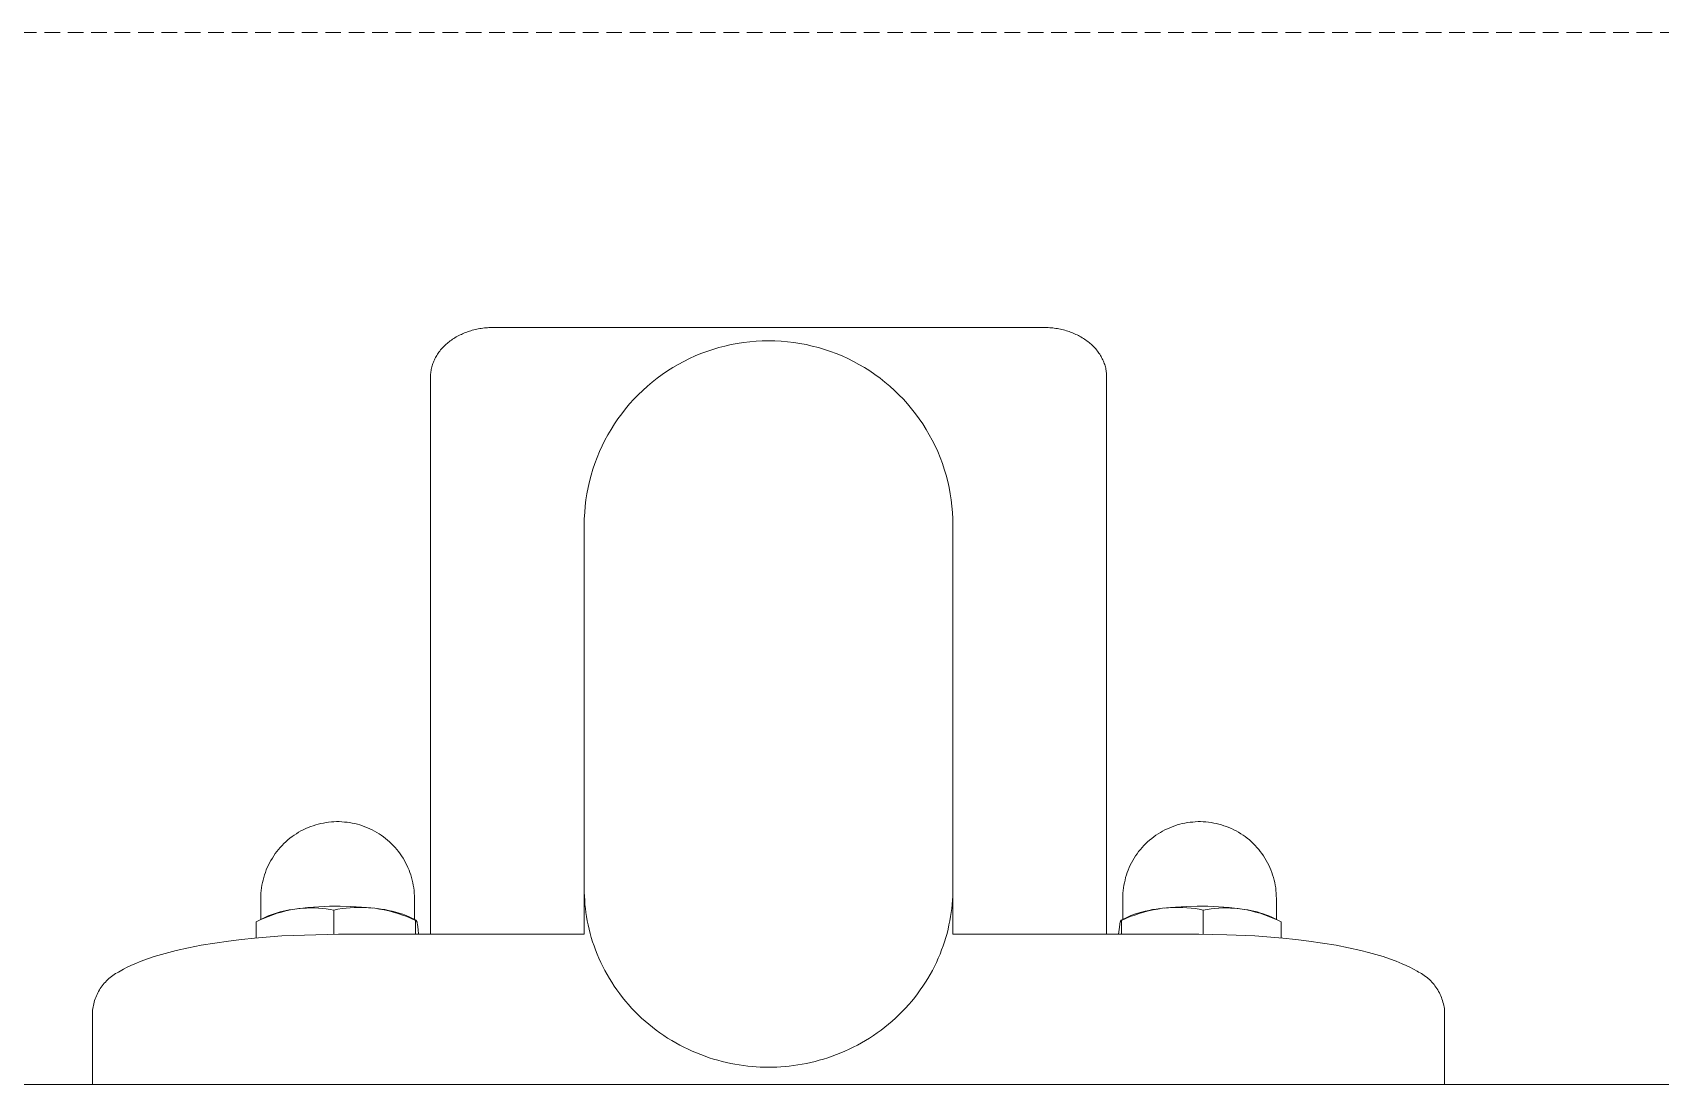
# Model space of a CAD drawing. Header units: millimetres. Extents: x -253 to 4295, y -442 to 2895.
# Drawn here: x 1480 to 1612.4, y 1338 to 1423.6 of the extents above; entities that cross this region are included whole.
import ezdxf

# ---------------------------------------------------------------- set-up
doc = ezdxf.new("R2010")
doc.units = ezdxf.units.MM
doc.linetypes.add('HIDDEN', pattern=[1.905, 1.27, -0.635])
doc.layers.add('ZANO_R', color=7, linetype='Continuous', lineweight=0)
doc.layers.add('ZANO_R_przerywana', color=7, linetype='HIDDEN', lineweight=0)

msp = doc.modelspace()

# ---------------------------------------------------------------- linework, layer by layer
at = {"layer": 'ZANO_R'}
for p, q in [((1513.93, 1398.55), (1514.03, 1398.62)), ((1514.03, 1398.62), (1514.12, 1398.68)), ((1514.12, 1398.68), (1514.22, 1398.75)), ((1514.22, 1398.75), (1514.32, 1398.81)), ((1514.32, 1398.81), (1514.42, 1398.87)), ((1514.42, 1398.87), (1514.52, 1398.92)), ((1514.52, 1398.92), (1514.63, 1398.98)), ((1514.63, 1398.98), (1514.73, 1399.03)), ((1514.73, 1399.03), (1514.84, 1399.08)), ((1514.84, 1399.08), (1514.94, 1399.13)), ((1514.94, 1399.13), (1515.05, 1399.17)), ((1515.05, 1399.17), (1515.16, 1399.22)), ((1515.16, 1399.22), (1515.27, 1399.26)), ((1515.27, 1399.26), (1515.38, 1399.3)), ((1515.38, 1399.3), (1515.49, 1399.34)), ((1515.49, 1399.34), (1515.61, 1399.37)), ((1515.61, 1399.37), (1515.73, 1399.41)), ((1515.73, 1399.41), (1515.85, 1399.44)), ((1515.85, 1399.44), (1515.97, 1399.47)), ((1515.97, 1399.47), (1516.09, 1399.5)), ((1516.09, 1399.5), (1516.21, 1399.52)), ((1516.21, 1399.52), (1516.34, 1399.55)), ((1516.34, 1399.55), (1516.46, 1399.57)), ((1516.46, 1399.57), (1516.58, 1399.59)), ((1516.58, 1399.59), (1516.71, 1399.6)), ((1516.71, 1399.6), (1516.83, 1399.61)), ((1516.83, 1399.61), (1516.96, 1399.62)), ((1516.96, 1399.62), (1517.08, 1399.63)), ((1517.08, 1399.63), (1517.21, 1399.64)), ((1517.21, 1399.64), (1517.33, 1399.64)), ((1517.33, 1399.64), (1517.46, 1399.64)), ((1517.46, 1399.64), (1522.77, 1399.64)), ((1522.77, 1399.64), (1523.74, 1399.64)), ((1523.74, 1399.64), (1555.93, 1399.64)), ((1555.93, 1399.64), (1556.9, 1399.64)), ((1556.9, 1399.64), (1562.21, 1399.64)), ((1562.21, 1399.64), (1562.33, 1399.64)), ((1562.33, 1399.64), (1562.46, 1399.64)), ((1562.46, 1399.64), (1562.58, 1399.63)), ((1562.58, 1399.63), (1562.71, 1399.62)), ((1562.71, 1399.62), (1562.83, 1399.61)), ((1562.83, 1399.61), (1562.96, 1399.6)), ((1562.96, 1399.6), (1563.08, 1399.59)), ((1563.08, 1399.59), (1563.21, 1399.57)), ((1563.21, 1399.57), (1563.33, 1399.55)), ((1563.33, 1399.55), (1563.45, 1399.52)), ((1563.45, 1399.52), (1563.58, 1399.5)), ((1563.58, 1399.5), (1563.7, 1399.47)), ((1563.7, 1399.47), (1563.82, 1399.44)), ((1563.82, 1399.44), (1563.94, 1399.41)), ((1563.94, 1399.41), (1564.06, 1399.37)), ((1564.06, 1399.37), (1564.18, 1399.34)), ((1564.18, 1399.34), (1564.29, 1399.3)), ((1564.29, 1399.3), (1564.4, 1399.26)), ((1564.4, 1399.26), (1564.51, 1399.22)), ((1564.51, 1399.22), (1564.62, 1399.17)), ((1564.62, 1399.17), (1564.72, 1399.13)), ((1564.72, 1399.13), (1564.83, 1399.08)), ((1564.83, 1399.08), (1564.94, 1399.03)), ((1564.94, 1399.03), (1565.04, 1398.98)), ((1565.04, 1398.98), (1565.14, 1398.92)), ((1565.14, 1398.92), (1565.24, 1398.87)), ((1565.24, 1398.87), (1565.34, 1398.81)), ((1565.34, 1398.81), (1565.44, 1398.75)), ((1565.44, 1398.75), (1565.54, 1398.68)), ((1565.54, 1398.68), (1565.64, 1398.62)), ((1565.64, 1398.62), (1565.73, 1398.55)), ((1512.73, 1397.19), (1512.78, 1397.28)), ((1512.78, 1397.28), (1512.84, 1397.37)), ((1512.84, 1397.37), (1512.89, 1397.46)), ((1512.89, 1397.46), (1512.95, 1397.55)), ((1512.95, 1397.55), (1513.01, 1397.64)), ((1513.01, 1397.64), (1513.08, 1397.72)), ((1513.08, 1397.72), (1513.15, 1397.81)), ((1513.15, 1397.81), (1513.21, 1397.89)), ((1513.21, 1397.89), (1513.29, 1397.97)), ((1513.29, 1397.97), (1513.36, 1398.05)), ((1513.36, 1398.05), (1513.43, 1398.12)), ((1513.43, 1398.12), (1513.51, 1398.2)), ((1513.51, 1398.2), (1513.59, 1398.27)), ((1513.59, 1398.27), (1513.67, 1398.34)), ((1513.67, 1398.34), (1513.76, 1398.41)), ((1513.76, 1398.41), (1513.84, 1398.48)), ((1513.84, 1398.48), (1513.93, 1398.55)), ((1533.39, 1397.11), (1533.86, 1397.32)), ((1533.86, 1397.32), (1534.33, 1397.52)), ((1534.33, 1397.52), (1534.81, 1397.69)), ((1534.81, 1397.69), (1535.3, 1397.86)), ((1535.3, 1397.86), (1535.79, 1398)), ((1535.79, 1398), (1536.28, 1398.13)), ((1536.28, 1398.13), (1536.78, 1398.25)), ((1536.78, 1398.25), (1537.28, 1398.34)), ((1537.28, 1398.34), (1537.79, 1398.42)), ((1537.79, 1398.42), (1538.3, 1398.48)), ((1538.3, 1398.48), (1538.81, 1398.53)), ((1538.81, 1398.53), (1539.32, 1398.55)), ((1539.32, 1398.55), (1539.83, 1398.56)), ((1539.83, 1398.56), (1540.34, 1398.55)), ((1540.34, 1398.55), (1540.86, 1398.53)), ((1540.86, 1398.53), (1541.37, 1398.48)), ((1541.37, 1398.48), (1541.88, 1398.42)), ((1541.88, 1398.42), (1542.38, 1398.34)), ((1542.38, 1398.34), (1542.88, 1398.25)), ((1542.88, 1398.25), (1543.38, 1398.13)), ((1543.38, 1398.13), (1543.88, 1398)), ((1543.88, 1398), (1544.37, 1397.86)), ((1544.37, 1397.86), (1544.86, 1397.69)), ((1544.86, 1397.69), (1545.34, 1397.52)), ((1545.34, 1397.52), (1545.81, 1397.32)), ((1545.81, 1397.32), (1546.28, 1397.11)), ((1565.73, 1398.55), (1565.83, 1398.48)), ((1565.83, 1398.48), (1565.91, 1398.41)), ((1565.91, 1398.41), (1565.99, 1398.34)), ((1565.99, 1398.34), (1566.07, 1398.27)), ((1566.07, 1398.27), (1566.15, 1398.2)), ((1566.15, 1398.2), (1566.23, 1398.12)), ((1566.23, 1398.12), (1566.31, 1398.05)), ((1566.31, 1398.05), (1566.38, 1397.97)), ((1566.38, 1397.97), (1566.45, 1397.89)), ((1566.45, 1397.89), (1566.52, 1397.81)), ((1566.52, 1397.81), (1566.59, 1397.72)), ((1566.59, 1397.72), (1566.65, 1397.64)), ((1566.65, 1397.64), (1566.71, 1397.55)), ((1566.71, 1397.55), (1566.77, 1397.46)), ((1566.77, 1397.46), (1566.83, 1397.37)), ((1566.83, 1397.37), (1566.88, 1397.28)), ((1566.88, 1397.28), (1566.93, 1397.19)), ((1512.34, 1395.84), (1512.35, 1395.94)), ((1512.35, 1395.94), (1512.36, 1396.04)), ((1512.36, 1396.04), (1512.37, 1396.14)), ((1512.37, 1396.14), (1512.39, 1396.23)), ((1512.39, 1396.23), (1512.41, 1396.33)), ((1512.41, 1396.33), (1512.43, 1396.43)), ((1512.43, 1396.43), (1512.46, 1396.53)), ((1512.46, 1396.53), (1512.49, 1396.62)), ((1512.49, 1396.62), (1512.52, 1396.72)), ((1512.52, 1396.72), (1512.56, 1396.82)), ((1512.56, 1396.82), (1512.6, 1396.91)), ((1512.6, 1396.91), (1512.64, 1397.01)), ((1512.64, 1397.01), (1512.68, 1397.1)), ((1512.68, 1397.1), (1512.73, 1397.19)), ((1531.18, 1395.82), (1531.61, 1396.1)), ((1531.61, 1396.1), (1532.04, 1396.38)), ((1532.04, 1396.38), (1532.48, 1396.64)), ((1532.48, 1396.64), (1532.93, 1396.88)), ((1532.93, 1396.88), (1533.39, 1397.11)), ((1546.28, 1397.11), (1546.73, 1396.88)), ((1546.73, 1396.88), (1547.18, 1396.64)), ((1547.18, 1396.64), (1547.63, 1396.38)), ((1547.63, 1396.38), (1548.06, 1396.1)), ((1548.06, 1396.1), (1548.48, 1395.82)), ((1566.93, 1397.19), (1566.98, 1397.1)), ((1566.98, 1397.1), (1567.03, 1397.01)), ((1567.03, 1397.01), (1567.07, 1396.91)), ((1567.07, 1396.91), (1567.11, 1396.82)), ((1567.11, 1396.82), (1567.14, 1396.72)), ((1567.14, 1396.72), (1567.18, 1396.62)), ((1567.18, 1396.62), (1567.21, 1396.53)), ((1567.21, 1396.53), (1567.23, 1396.43)), ((1567.23, 1396.43), (1567.26, 1396.33)), ((1567.26, 1396.33), (1567.28, 1396.23)), ((1567.28, 1396.23), (1567.29, 1396.14)), ((1567.29, 1396.14), (1567.31, 1396.04)), ((1567.31, 1396.04), (1567.32, 1395.94)), ((1567.32, 1395.94), (1567.33, 1395.84)), ((1512.33, 1395.74), (1512.34, 1395.84)), ((1512.33, 1395.64), (1512.33, 1395.74)), ((1512.33, 1364.64), (1512.33, 1395.64)), ((1529.59, 1394.52), (1529.97, 1394.87)), ((1529.97, 1394.87), (1530.37, 1395.2)), ((1530.37, 1395.2), (1530.77, 1395.51)), ((1530.77, 1395.51), (1531.18, 1395.82)), ((1548.48, 1395.82), (1548.9, 1395.51)), ((1548.9, 1395.51), (1549.3, 1395.2)), ((1549.3, 1395.2), (1549.69, 1394.87)), ((1549.69, 1394.87), (1550.07, 1394.52)), ((1567.33, 1395.84), (1567.33, 1395.74)), ((1567.33, 1395.74), (1567.33, 1395.64)), ((1567.33, 1364.64), (1567.33, 1395.64)), ((1528.2, 1393.03), (1528.53, 1393.42)), ((1528.53, 1393.42), (1528.87, 1393.8)), ((1528.87, 1393.8), (1529.23, 1394.17)), ((1529.23, 1394.17), (1529.59, 1394.52)), ((1550.07, 1394.52), (1550.44, 1394.17)), ((1550.44, 1394.17), (1550.8, 1393.8)), ((1550.8, 1393.8), (1551.14, 1393.42)), ((1551.14, 1393.42), (1551.47, 1393.03)), ((1527.29, 1391.79), (1527.58, 1392.21)), ((1527.58, 1392.21), (1527.88, 1392.62)), ((1527.88, 1392.62), (1528.2, 1393.03)), ((1551.47, 1393.03), (1551.78, 1392.62)), ((1551.78, 1392.62), (1552.09, 1392.21)), ((1552.09, 1392.21), (1552.38, 1391.79)), ((1526.51, 1390.46), (1526.76, 1390.91)), ((1526.76, 1390.91), (1527.02, 1391.35)), ((1527.02, 1391.35), (1527.29, 1391.79)), ((1552.38, 1391.79), (1552.65, 1391.35)), ((1552.65, 1391.35), (1552.91, 1390.91)), ((1552.91, 1390.91), (1553.15, 1390.46)), ((1525.88, 1389.06), (1526.07, 1389.54)), ((1526.07, 1389.54), (1526.29, 1390)), ((1526.29, 1390), (1526.51, 1390.46)), ((1553.15, 1390.46), (1553.38, 1390)), ((1553.38, 1390), (1553.59, 1389.54)), ((1553.59, 1389.54), (1553.79, 1389.06)), ((1525.39, 1387.61), (1525.54, 1388.1)), ((1525.54, 1388.1), (1525.7, 1388.58)), ((1525.7, 1388.58), (1525.88, 1389.06)), ((1553.79, 1389.06), (1553.97, 1388.58)), ((1553.97, 1388.58), (1554.13, 1388.1)), ((1554.13, 1388.1), (1554.28, 1387.61)), ((1525.15, 1386.61), (1525.26, 1387.11)), ((1525.26, 1387.11), (1525.39, 1387.61)), ((1554.28, 1387.61), (1554.41, 1387.11)), ((1554.41, 1387.11), (1554.52, 1386.61)), ((1524.91, 1385.09), (1524.97, 1385.6)), ((1524.97, 1385.6), (1525.05, 1386.11)), ((1525.05, 1386.11), (1525.15, 1386.61)), ((1554.52, 1386.61), (1554.61, 1386.11)), ((1554.61, 1386.11), (1554.69, 1385.6)), ((1554.69, 1385.6), (1554.75, 1385.09)), ((1524.83, 1383.56), (1524.84, 1384.07)), ((1524.84, 1384.07), (1524.87, 1384.58)), ((1524.87, 1384.58), (1524.91, 1385.09)), ((1554.75, 1385.09), (1554.8, 1384.58)), ((1554.8, 1384.58), (1554.82, 1384.07)), ((1554.82, 1384.07), (1554.83, 1383.56)), ((1524.83, 1383.56), (1524.83, 1383.53)), ((1524.83, 1383.56), (1524.83, 1383.56)), ((1524.83, 1383.53), (1524.83, 1383.52)), ((1524.83, 1383.52), (1524.83, 1383.51)), ((1524.83, 1383.51), (1524.83, 1383.48)), ((1524.83, 1383.51), (1524.83, 1383.51)), ((1524.83, 1383.48), (1524.83, 1383.43)), ((1524.83, 1383.43), (1524.83, 1354)), ((1554.83, 1383.56), (1554.83, 1383.53)), ((1554.83, 1383.56), (1554.83, 1383.56)), ((1554.83, 1383.53), (1554.83, 1383.52)), ((1554.83, 1383.52), (1554.83, 1383.51)), ((1554.83, 1383.51), (1554.83, 1383.48)), ((1554.83, 1383.51), (1554.83, 1383.51)), ((1554.83, 1383.48), (1554.83, 1383.43)), ((1554.83, 1383.43), (1554.83, 1354)), ((1512.33, 1350.26), (1512.33, 1364.64)), ((1567.33, 1350.26), (1567.33, 1364.64)), ((1501.98, 1358.76), (1502.18, 1358.86)), ((1502.18, 1358.86), (1502.38, 1358.94)), ((1502.38, 1358.94), (1502.58, 1359.02)), ((1502.58, 1359.02), (1502.78, 1359.09)), ((1502.78, 1359.09), (1502.99, 1359.16)), ((1502.99, 1359.16), (1503.2, 1359.22)), ((1503.2, 1359.22), (1503.41, 1359.27)), ((1503.41, 1359.27), (1503.62, 1359.31)), ((1503.62, 1359.31), (1503.83, 1359.35)), ((1503.83, 1359.35), (1504.04, 1359.38)), ((1504.04, 1359.38), (1504.26, 1359.4)), ((1504.26, 1359.4), (1504.47, 1359.41)), ((1504.47, 1359.41), (1504.68, 1359.42)), ((1504.68, 1359.42), (1504.9, 1359.42)), ((1504.9, 1359.42), (1505.11, 1359.41)), ((1505.11, 1359.41), (1505.33, 1359.39)), ((1505.33, 1359.39), (1505.54, 1359.37)), ((1505.54, 1359.37), (1505.75, 1359.34)), ((1505.75, 1359.34), (1505.96, 1359.3)), ((1505.96, 1359.3), (1506.17, 1359.26)), ((1506.17, 1359.26), (1506.38, 1359.21)), ((1506.38, 1359.21), (1506.59, 1359.15)), ((1506.59, 1359.15), (1506.79, 1359.08)), ((1506.79, 1359.08), (1506.99, 1359.01)), ((1506.99, 1359.01), (1507.19, 1358.93)), ((1507.19, 1358.93), (1507.39, 1358.84)), ((1507.39, 1358.84), (1507.58, 1358.75)), ((1572.08, 1358.75), (1572.28, 1358.84)), ((1572.28, 1358.84), (1572.47, 1358.93)), ((1572.47, 1358.93), (1572.67, 1359.01)), ((1572.67, 1359.01), (1572.88, 1359.08)), ((1572.88, 1359.08), (1573.08, 1359.15)), ((1573.08, 1359.15), (1573.29, 1359.21)), ((1573.29, 1359.21), (1573.49, 1359.26)), ((1573.49, 1359.26), (1573.7, 1359.3)), ((1573.7, 1359.3), (1573.91, 1359.34)), ((1573.91, 1359.34), (1574.13, 1359.37)), ((1574.13, 1359.37), (1574.34, 1359.39)), ((1574.34, 1359.39), (1574.55, 1359.41)), ((1574.55, 1359.41), (1574.77, 1359.42)), ((1574.77, 1359.42), (1574.98, 1359.42)), ((1574.98, 1359.42), (1575.19, 1359.41)), ((1575.19, 1359.41), (1575.41, 1359.4)), ((1575.41, 1359.4), (1575.62, 1359.38)), ((1575.62, 1359.38), (1575.83, 1359.35)), ((1575.83, 1359.35), (1576.05, 1359.31)), ((1576.05, 1359.31), (1576.26, 1359.27)), ((1576.26, 1359.27), (1576.47, 1359.22)), ((1576.47, 1359.22), (1576.68, 1359.16)), ((1576.68, 1359.16), (1576.88, 1359.09)), ((1576.88, 1359.09), (1577.09, 1359.02)), ((1577.09, 1359.02), (1577.29, 1358.94)), ((1577.29, 1358.94), (1577.49, 1358.86)), ((1577.49, 1358.86), (1577.68, 1358.76)), ((1500.25, 1357.48), (1500.4, 1357.64)), ((1500.4, 1357.64), (1500.56, 1357.79)), ((1500.56, 1357.79), (1500.72, 1357.93)), ((1500.72, 1357.93), (1500.89, 1358.07)), ((1500.89, 1358.07), (1501.06, 1358.2)), ((1501.06, 1358.2), (1501.24, 1358.32)), ((1501.24, 1358.32), (1501.42, 1358.44)), ((1501.42, 1358.44), (1501.6, 1358.56)), ((1501.6, 1358.56), (1501.79, 1358.66)), ((1501.79, 1358.66), (1501.98, 1358.76)), ((1507.58, 1358.75), (1507.77, 1358.65)), ((1507.77, 1358.65), (1507.96, 1358.54)), ((1507.96, 1358.54), (1508.14, 1358.43)), ((1508.14, 1358.43), (1508.32, 1358.31)), ((1508.32, 1358.31), (1508.5, 1358.18)), ((1508.5, 1358.18), (1508.67, 1358.05)), ((1508.67, 1358.05), (1508.84, 1357.92)), ((1508.84, 1357.92), (1509, 1357.77)), ((1509, 1357.77), (1509.15, 1357.62)), ((1509.15, 1357.62), (1509.3, 1357.47)), ((1570.36, 1357.47), (1570.51, 1357.62)), ((1570.51, 1357.62), (1570.67, 1357.77)), ((1570.67, 1357.77), (1570.83, 1357.92)), ((1570.83, 1357.92), (1571, 1358.05)), ((1571, 1358.05), (1571.17, 1358.18)), ((1571.17, 1358.18), (1571.34, 1358.31)), ((1571.34, 1358.31), (1571.52, 1358.43)), ((1571.52, 1358.43), (1571.71, 1358.54)), ((1571.71, 1358.54), (1571.89, 1358.65)), ((1571.89, 1358.65), (1572.08, 1358.75)), ((1577.68, 1358.76), (1577.88, 1358.66)), ((1577.88, 1358.66), (1578.06, 1358.56)), ((1578.06, 1358.56), (1578.25, 1358.44)), ((1578.25, 1358.44), (1578.43, 1358.32)), ((1578.43, 1358.32), (1578.61, 1358.2)), ((1578.61, 1358.2), (1578.78, 1358.07)), ((1578.78, 1358.07), (1578.95, 1357.93)), ((1578.95, 1357.93), (1579.11, 1357.79)), ((1579.11, 1357.79), (1579.27, 1357.64)), ((1579.27, 1357.64), (1579.42, 1357.48)), ((1499.24, 1356.08), (1499.34, 1356.27)), ((1499.34, 1356.27), (1499.46, 1356.46)), ((1499.46, 1356.46), (1499.57, 1356.64)), ((1499.57, 1356.64), (1499.7, 1356.82)), ((1499.7, 1356.82), (1499.83, 1356.99)), ((1499.83, 1356.99), (1499.96, 1357.16)), ((1499.96, 1357.16), (1500.1, 1357.32)), ((1500.1, 1357.32), (1500.25, 1357.48)), ((1509.3, 1357.47), (1509.45, 1357.31)), ((1509.45, 1357.31), (1509.59, 1357.15)), ((1509.59, 1357.15), (1509.72, 1356.98)), ((1509.72, 1356.98), (1509.85, 1356.81)), ((1509.85, 1356.81), (1509.98, 1356.63)), ((1509.98, 1356.63), (1510.09, 1356.45)), ((1510.09, 1356.45), (1510.2, 1356.26)), ((1510.2, 1356.26), (1510.3, 1356.07)), ((1569.36, 1356.07), (1569.46, 1356.26)), ((1569.46, 1356.26), (1569.57, 1356.45)), ((1569.57, 1356.45), (1569.69, 1356.63)), ((1569.69, 1356.63), (1569.81, 1356.81)), ((1569.81, 1356.81), (1569.94, 1356.98)), ((1569.94, 1356.98), (1570.08, 1357.15)), ((1570.08, 1357.15), (1570.22, 1357.31)), ((1570.22, 1357.31), (1570.36, 1357.47)), ((1579.42, 1357.48), (1579.56, 1357.32)), ((1579.56, 1357.32), (1579.71, 1357.16)), ((1579.71, 1357.16), (1579.84, 1356.99)), ((1579.84, 1356.99), (1579.97, 1356.82)), ((1579.97, 1356.82), (1580.09, 1356.64)), ((1580.09, 1356.64), (1580.21, 1356.46)), ((1580.21, 1356.46), (1580.32, 1356.27)), ((1580.32, 1356.27), (1580.43, 1356.08)), ((1498.7, 1354.67), (1498.76, 1354.88)), ((1498.76, 1354.88), (1498.82, 1355.09)), ((1498.82, 1355.09), (1498.89, 1355.29)), ((1498.89, 1355.29), (1498.97, 1355.49)), ((1498.97, 1355.49), (1499.05, 1355.69)), ((1499.05, 1355.69), (1499.14, 1355.89)), ((1499.14, 1355.89), (1499.24, 1356.08)), ((1510.3, 1356.07), (1510.4, 1355.88)), ((1510.4, 1355.88), (1510.49, 1355.68)), ((1510.49, 1355.68), (1510.58, 1355.48)), ((1510.58, 1355.48), (1510.65, 1355.28)), ((1510.65, 1355.28), (1510.72, 1355.08)), ((1510.72, 1355.08), (1510.78, 1354.87)), ((1510.78, 1354.87), (1510.84, 1354.66)), ((1568.83, 1354.66), (1568.88, 1354.87)), ((1568.88, 1354.87), (1568.94, 1355.08)), ((1568.94, 1355.08), (1569.01, 1355.28)), ((1569.01, 1355.28), (1569.09, 1355.48)), ((1569.09, 1355.48), (1569.17, 1355.68)), ((1569.17, 1355.68), (1569.26, 1355.88)), ((1569.26, 1355.88), (1569.36, 1356.07)), ((1580.43, 1356.08), (1580.52, 1355.89)), ((1580.52, 1355.89), (1580.61, 1355.69)), ((1580.61, 1355.69), (1580.7, 1355.49)), ((1580.7, 1355.49), (1580.77, 1355.29)), ((1580.77, 1355.29), (1580.84, 1355.09)), ((1580.84, 1355.09), (1580.91, 1354.88)), ((1580.91, 1354.88), (1580.96, 1354.67)), ((1498.52, 1353.39), (1498.53, 1353.6)), ((1498.53, 1353.6), (1498.55, 1353.82)), ((1498.55, 1353.82), (1498.58, 1354.03)), ((1498.58, 1354.03), (1498.61, 1354.25)), ((1498.61, 1354.25), (1498.65, 1354.46)), ((1498.65, 1354.46), (1498.7, 1354.67)), ((1510.84, 1354.66), (1510.89, 1354.45)), ((1510.89, 1354.45), (1510.93, 1354.24)), ((1510.93, 1354.24), (1510.96, 1354.03)), ((1510.96, 1354.03), (1510.99, 1353.81)), ((1510.99, 1353.81), (1511, 1353.6)), ((1511, 1353.6), (1511.02, 1353.38)), ((1524.84, 1353.68), (1524.83, 1354)), ((1524.83, 1350.26), (1524.83, 1353.73)), ((1524.85, 1353.35), (1524.84, 1353.68)), ((1554.83, 1353.68), (1554.82, 1353.35)), ((1554.83, 1354), (1554.83, 1353.68)), ((1554.83, 1350.26), (1554.83, 1353.73)), ((1568.65, 1353.38), (1568.66, 1353.6)), ((1568.66, 1353.6), (1568.68, 1353.81)), ((1568.68, 1353.81), (1568.71, 1354.03)), ((1568.71, 1354.03), (1568.74, 1354.24)), ((1568.74, 1354.24), (1568.78, 1354.45)), ((1568.78, 1354.45), (1568.83, 1354.66)), ((1580.96, 1354.67), (1581.01, 1354.46)), ((1581.01, 1354.46), (1581.05, 1354.25)), ((1581.05, 1354.25), (1581.09, 1354.03)), ((1581.09, 1354.03), (1581.11, 1353.82)), ((1581.11, 1353.82), (1581.13, 1353.6)), ((1581.13, 1353.6), (1581.14, 1353.39)), ((1498.52, 1353.17), (1498.52, 1353.39)), ((1498.52, 1351.46), (1498.52, 1353.17)), ((1500.93, 1352.24), (1500.57, 1352.16)), ((1500.59, 1352.19), (1500.84, 1352.24)), ((1500.84, 1352.24), (1501.1, 1352.27)), ((1501.3, 1352.31), (1500.93, 1352.24)), ((1501.61, 1352.34), (1501.3, 1352.31)), ((1501.5, 1352.33), (1502.36, 1352.43)), ((1501.93, 1352.37), (1501.61, 1352.34)), ((1502.25, 1352.39), (1501.93, 1352.37)), ((1502.57, 1352.4), (1502.25, 1352.39)), ((1502.36, 1352.43), (1503.23, 1352.5)), ((1502.89, 1352.4), (1502.57, 1352.4)), ((1503.21, 1352.38), (1502.89, 1352.4)), ((1503.52, 1352.36), (1503.21, 1352.38)), ((1503.23, 1352.5), (1504.1, 1352.54)), ((1503.84, 1352.32), (1503.52, 1352.36)), ((1504.16, 1352.28), (1503.84, 1352.32)), ((1504.1, 1352.54), (1504.97, 1352.55)), ((1504.47, 1352.22), (1504.16, 1352.28)), ((1504.8, 1352.29), (1504.47, 1352.22)), ((1504.47, 1352.22), (1504.47, 1350.26)), ((1505.13, 1352.34), (1504.8, 1352.29)), ((1504.97, 1352.55), (1505.84, 1352.52)), ((1505.46, 1352.38), (1505.13, 1352.34)), ((1505.79, 1352.41), (1505.46, 1352.38)), ((1506.13, 1352.43), (1505.79, 1352.41)), ((1505.84, 1352.52), (1506.71, 1352.47)), ((1506.46, 1352.44), (1506.13, 1352.43)), ((1506.79, 1352.44), (1506.46, 1352.44)), ((1506.71, 1352.47), (1507.58, 1352.39)), ((1507.13, 1352.42), (1506.79, 1352.44)), ((1507.46, 1352.4), (1507.13, 1352.42)), ((1507.79, 1352.37), (1507.46, 1352.4)), ((1508.17, 1352.31), (1507.79, 1352.37)), ((1508, 1352.34), (1508.31, 1352.3)), ((1508.55, 1352.23), (1508.17, 1352.31)), ((1508.31, 1352.3), (1508.61, 1352.26)), ((1508.93, 1352.15), (1508.55, 1352.23)), ((1508.61, 1352.26), (1508.91, 1352.2)), ((1511.02, 1353.38), (1511.02, 1353.17)), ((1511.02, 1353.17), (1511.02, 1351.46)), ((1524.87, 1353.02), (1524.85, 1353.35)), ((1524.89, 1352.69), (1524.87, 1353.02)), ((1524.93, 1352.36), (1524.89, 1352.69)), ((1524.97, 1352.02), (1524.93, 1352.36)), ((1554.74, 1352.36), (1554.69, 1352.02)), ((1554.77, 1352.69), (1554.74, 1352.36)), ((1554.8, 1353.02), (1554.77, 1352.69)), ((1554.82, 1353.35), (1554.8, 1353.02)), ((1568.65, 1353.17), (1568.65, 1353.38)), ((1568.65, 1351.46), (1568.65, 1353.17)), ((1570.74, 1352.15), (1571.11, 1352.23)), ((1571.06, 1352.26), (1570.76, 1352.2)), ((1571.36, 1352.3), (1571.06, 1352.26)), ((1571.11, 1352.23), (1571.49, 1352.31)), ((1571.66, 1352.34), (1571.36, 1352.3)), ((1571.49, 1352.31), (1571.87, 1352.37)), ((1571.87, 1352.37), (1572.21, 1352.4)), ((1572.95, 1352.47), (1572.08, 1352.39)), ((1572.21, 1352.4), (1572.54, 1352.42)), ((1572.54, 1352.42), (1572.87, 1352.44)), ((1572.87, 1352.44), (1573.21, 1352.44)), ((1573.82, 1352.52), (1572.95, 1352.47)), ((1573.21, 1352.44), (1573.54, 1352.43)), ((1573.54, 1352.43), (1573.87, 1352.41)), ((1574.69, 1352.55), (1573.82, 1352.52)), ((1573.87, 1352.41), (1574.21, 1352.38)), ((1574.21, 1352.38), (1574.54, 1352.34)), ((1574.54, 1352.34), (1574.87, 1352.29)), ((1575.56, 1352.54), (1574.69, 1352.55)), ((1574.87, 1352.29), (1575.2, 1352.22)), ((1575.2, 1352.22), (1575.51, 1352.28)), ((1575.2, 1352.22), (1575.2, 1350.26)), ((1575.51, 1352.28), (1575.83, 1352.32)), ((1576.43, 1352.5), (1575.56, 1352.54)), ((1575.83, 1352.32), (1576.14, 1352.36)), ((1576.14, 1352.36), (1576.46, 1352.38)), ((1577.3, 1352.43), (1576.43, 1352.5)), ((1576.46, 1352.38), (1576.78, 1352.4)), ((1576.78, 1352.4), (1577.1, 1352.4)), ((1577.1, 1352.4), (1577.42, 1352.39)), ((1578.17, 1352.33), (1577.3, 1352.43)), ((1577.42, 1352.39), (1577.73, 1352.37)), ((1577.73, 1352.37), (1578.05, 1352.34)), ((1578.05, 1352.34), (1578.37, 1352.31)), ((1578.37, 1352.31), (1578.73, 1352.24)), ((1578.82, 1352.24), (1578.57, 1352.27)), ((1578.73, 1352.24), (1579.1, 1352.16)), ((1579.07, 1352.19), (1578.82, 1352.24)), ((1581.14, 1353.39), (1581.15, 1353.17)), ((1581.15, 1353.17), (1581.15, 1351.46)), ((1498.46, 1351.42), (1498.13, 1351.26)), ((1498.13, 1351.26), (1498.14, 1351.27)), ((1498.13, 1349.95), (1498.13, 1351.26)), ((1498.14, 1351.27), (1498.9, 1351.65)), ((1498.14, 1351.27), (1498.15, 1351.27)), ((1498.8, 1351.57), (1498.46, 1351.42)), ((1499.15, 1351.71), (1498.8, 1351.57)), ((1498.9, 1351.65), (1499.13, 1351.75)), ((1499.13, 1351.75), (1499.37, 1351.85)), ((1499.5, 1351.84), (1499.15, 1351.71)), ((1499.37, 1351.85), (1499.61, 1351.93)), ((1499.85, 1351.96), (1499.5, 1351.84)), ((1499.61, 1351.93), (1499.85, 1352.01)), ((1499.85, 1352.01), (1500.1, 1352.08)), ((1500.21, 1352.06), (1499.85, 1351.96)), ((1500.1, 1352.08), (1500.34, 1352.14)), ((1500.57, 1352.16), (1500.21, 1352.06)), ((1500.34, 1352.14), (1500.59, 1352.19)), ((1508.91, 1352.2), (1509.2, 1352.13)), ((1509.3, 1352.05), (1508.93, 1352.15)), ((1509.2, 1352.13), (1509.5, 1352.06)), ((1509.67, 1351.94), (1509.3, 1352.05)), ((1509.5, 1352.06), (1509.79, 1351.97)), ((1510.04, 1351.82), (1509.67, 1351.94)), ((1509.79, 1351.97), (1510.08, 1351.88)), ((1510.4, 1351.69), (1510.04, 1351.82)), ((1510.08, 1351.88), (1510.36, 1351.77)), ((1510.36, 1351.77), (1510.64, 1351.65)), ((1510.76, 1351.54), (1510.4, 1351.69)), ((1510.64, 1351.65), (1511.15, 1351.4)), ((1511.11, 1351.38), (1510.76, 1351.54)), ((1511.12, 1351.39), (1511.11, 1351.38)), ((1511.11, 1350.26), (1511.11, 1351.38)), ((1511.13, 1351.39), (1511.12, 1351.39)), ((1511.12, 1351.39), (1511.12, 1351.39)), ((1511.12, 1351.39), (1511.12, 1351.39)), ((1511.12, 1351.39), (1511.12, 1351.39)), ((1511.12, 1351.39), (1511.12, 1351.39)), ((1511.12, 1351.39), (1511.12, 1351.39)), ((1511.12, 1351.39), (1511.12, 1351.39)), ((1511.12, 1351.39), (1511.12, 1351.39)), ((1511.14, 1351.4), (1511.13, 1351.4)), ((1511.13, 1351.4), (1511.13, 1351.4)), ((1511.13, 1351.4), (1511.13, 1351.4)), ((1511.13, 1351.4), (1511.13, 1351.4)), ((1511.13, 1351.4), (1511.13, 1351.4)), ((1511.13, 1351.4), (1511.13, 1351.4)), ((1511.13, 1351.4), (1511.13, 1351.4)), ((1511.13, 1351.4), (1511.13, 1351.4)), ((1511.13, 1351.4), (1511.13, 1351.4)), ((1511.13, 1351.4), (1511.13, 1351.4)), ((1511.13, 1351.4), (1511.13, 1351.4)), ((1511.13, 1351.4), (1511.13, 1351.4)), ((1511.13, 1351.4), (1511.13, 1351.39)), ((1511.13, 1351.39), (1511.13, 1351.39)), ((1511.13, 1351.39), (1511.13, 1351.39)), ((1511.15, 1351.4), (1511.14, 1351.4)), ((1511.14, 1351.4), (1511.14, 1351.4)), ((1511.14, 1351.4), (1511.14, 1351.4)), ((1511.14, 1351.4), (1511.14, 1351.4)), ((1511.14, 1351.4), (1511.14, 1351.4)), ((1511.14, 1351.4), (1511.14, 1351.4)), ((1511.14, 1351.4), (1511.14, 1351.4)), ((1511.14, 1351.4), (1511.14, 1351.4)), ((1511.14, 1351.4), (1511.14, 1351.4)), ((1511.14, 1351.4), (1511.14, 1351.4)), ((1511.14, 1351.4), (1511.14, 1351.4)), ((1511.14, 1351.4), (1511.14, 1351.4)), ((1511.14, 1351.4), (1511.14, 1351.4)), ((1511.14, 1351.4), (1511.14, 1351.4)), ((1511.14, 1351.4), (1511.14, 1351.4)), ((1511.14, 1351.4), (1511.14, 1351.4)), ((1511.14, 1351.4), (1511.14, 1351.4)), ((1511.16, 1351.39), (1511.15, 1351.4)), ((1511.15, 1351.4), (1511.15, 1351.4)), ((1511.15, 1351.4), (1511.15, 1351.4)), ((1511.15, 1351.4), (1511.15, 1351.4)), ((1511.15, 1351.4), (1511.15, 1351.4)), ((1511.15, 1351.4), (1511.15, 1351.4)), ((1511.15, 1351.4), (1511.15, 1351.4)), ((1511.15, 1351.4), (1511.15, 1351.4)), ((1511.15, 1351.4), (1511.15, 1351.4)), ((1511.15, 1351.4), (1511.15, 1351.4)), ((1511.15, 1351.4), (1511.15, 1351.4)), ((1511.15, 1351.4), (1511.15, 1351.4)), ((1511.15, 1351.4), (1511.15, 1351.4)), ((1511.15, 1351.4), (1511.15, 1351.4)), ((1511.15, 1351.4), (1511.15, 1351.4)), ((1511.15, 1351.4), (1511.15, 1351.4)), ((1511.15, 1351.4), (1511.15, 1351.4)), ((1511.17, 1351.39), (1511.16, 1351.39)), ((1511.16, 1351.39), (1511.16, 1351.39)), ((1511.16, 1351.39), (1511.16, 1351.39)), ((1511.16, 1351.39), (1511.16, 1351.39)), ((1511.16, 1351.39), (1511.16, 1351.39)), ((1511.16, 1351.39), (1511.16, 1351.39)), ((1511.16, 1351.39), (1511.16, 1351.39)), ((1511.16, 1351.39), (1511.16, 1351.39)), ((1511.16, 1351.39), (1511.16, 1351.39)), ((1511.16, 1351.39), (1511.16, 1351.39)), ((1511.16, 1351.39), (1511.16, 1351.39)), ((1511.17, 1351.38), (1511.17, 1351.39)), ((1511.17, 1351.39), (1511.17, 1351.39)), ((1511.18, 1351.37), (1511.17, 1351.38)), ((1511.17, 1351.38), (1511.17, 1351.38)), ((1511.17, 1351.38), (1511.17, 1351.38)), ((1511.17, 1351.38), (1511.17, 1351.38)), ((1511.17, 1351.38), (1511.17, 1351.38)), ((1511.17, 1351.38), (1511.17, 1351.38)), ((1511.17, 1351.38), (1511.17, 1351.38)), ((1511.18, 1351.36), (1511.18, 1351.37)), ((1511.18, 1351.37), (1511.18, 1351.37)), ((1511.19, 1351.36), (1511.18, 1351.36)), ((1511.18, 1351.36), (1511.18, 1351.36)), ((1511.19, 1351.35), (1511.19, 1351.36)), ((1511.19, 1351.34), (1511.19, 1351.35)), ((1511.19, 1351.35), (1511.19, 1351.35)), ((1511.2, 1351.33), (1511.19, 1351.34)), ((1511.2, 1351.32), (1511.2, 1351.33)), ((1511.21, 1351.3), (1511.2, 1351.32)), ((1511.21, 1351.29), (1511.21, 1351.3)), ((1511.22, 1351.27), (1511.21, 1351.29)), ((1511.23, 1351.24), (1511.22, 1351.27)), ((1511.24, 1351.2), (1511.23, 1351.24)), ((1511.25, 1351.15), (1511.24, 1351.2)), ((1511.26, 1351.05), (1511.25, 1351.15)), ((1511.32, 1350.65), (1511.26, 1351.05)), ((1525.02, 1351.69), (1524.97, 1352.02)), ((1525.08, 1351.35), (1525.02, 1351.69)), ((1525.15, 1351.01), (1525.08, 1351.35)), ((1525.23, 1350.67), (1525.15, 1351.01)), ((1554.51, 1351.01), (1554.44, 1350.67)), ((1554.58, 1351.35), (1554.51, 1351.01)), ((1554.64, 1351.69), (1554.58, 1351.35)), ((1554.69, 1352.02), (1554.64, 1351.69)), ((1568.35, 1350.65), (1568.4, 1351.05)), ((1568.4, 1351.05), (1568.42, 1351.15)), ((1568.42, 1351.15), (1568.43, 1351.2)), ((1568.43, 1351.2), (1568.44, 1351.24)), ((1568.44, 1351.24), (1568.45, 1351.27)), ((1568.45, 1351.29), (1568.46, 1351.3)), ((1568.45, 1351.27), (1568.45, 1351.29)), ((1568.46, 1351.32), (1568.47, 1351.33)), ((1568.46, 1351.3), (1568.46, 1351.32)), ((1568.47, 1351.34), (1568.47, 1351.35)), ((1568.47, 1351.35), (1568.48, 1351.35)), ((1568.47, 1351.33), (1568.47, 1351.34)), ((1568.48, 1351.36), (1568.49, 1351.37)), ((1568.48, 1351.35), (1568.48, 1351.36)), ((1568.48, 1351.36), (1568.48, 1351.36)), ((1568.48, 1351.36), (1568.48, 1351.36)), ((1568.49, 1351.37), (1568.49, 1351.38)), ((1568.49, 1351.38), (1568.49, 1351.38)), ((1568.49, 1351.38), (1568.49, 1351.38)), ((1568.49, 1351.38), (1568.49, 1351.38)), ((1568.49, 1351.38), (1568.5, 1351.38)), ((1568.49, 1351.37), (1568.49, 1351.37)), ((1568.5, 1351.38), (1568.5, 1351.39)), ((1568.5, 1351.39), (1568.5, 1351.39)), ((1568.5, 1351.39), (1568.5, 1351.39)), ((1568.5, 1351.39), (1568.5, 1351.39)), ((1568.5, 1351.39), (1568.5, 1351.39)), ((1568.5, 1351.39), (1568.5, 1351.39)), ((1568.5, 1351.39), (1568.51, 1351.39)), ((1568.5, 1351.38), (1568.5, 1351.38)), ((1568.5, 1351.38), (1568.5, 1351.38)), ((1568.51, 1351.4), (1569.02, 1351.65)), ((1568.51, 1351.39), (1568.51, 1351.4)), ((1568.51, 1351.4), (1568.51, 1351.4)), ((1568.51, 1351.4), (1568.51, 1351.4)), ((1568.51, 1351.4), (1568.51, 1351.4)), ((1568.51, 1351.4), (1568.51, 1351.4)), ((1568.51, 1351.4), (1568.51, 1351.4)), ((1568.51, 1351.4), (1568.51, 1351.4)), ((1568.51, 1351.4), (1568.52, 1351.4)), ((1568.51, 1351.39), (1568.51, 1351.39)), ((1568.51, 1351.39), (1568.51, 1351.39)), ((1568.51, 1351.39), (1568.51, 1351.39)), ((1568.51, 1351.39), (1568.51, 1351.39)), ((1568.51, 1351.39), (1568.51, 1351.39)), ((1568.51, 1351.39), (1568.51, 1351.39)), ((1568.52, 1351.4), (1568.52, 1351.4)), ((1568.52, 1351.4), (1568.52, 1351.4)), ((1568.52, 1351.4), (1568.52, 1351.4)), ((1568.52, 1351.4), (1568.52, 1351.4)), ((1568.52, 1351.4), (1568.52, 1351.4)), ((1568.52, 1351.4), (1568.52, 1351.4)), ((1568.52, 1351.4), (1568.52, 1351.4)), ((1568.52, 1351.4), (1568.52, 1351.4)), ((1568.52, 1351.4), (1568.52, 1351.4)), ((1568.52, 1351.4), (1568.52, 1351.4)), ((1568.52, 1351.4), (1568.52, 1351.4)), ((1568.52, 1351.4), (1568.52, 1351.4)), ((1568.52, 1351.4), (1568.52, 1351.4)), ((1568.52, 1351.4), (1568.52, 1351.4)), ((1568.52, 1351.4), (1568.52, 1351.4)), ((1568.52, 1351.4), (1568.52, 1351.4)), ((1568.52, 1351.4), (1568.53, 1351.4)), ((1568.53, 1351.4), (1568.53, 1351.4)), ((1568.53, 1351.4), (1568.53, 1351.4)), ((1568.53, 1351.4), (1568.53, 1351.4)), ((1568.53, 1351.4), (1568.53, 1351.4)), ((1568.53, 1351.4), (1568.53, 1351.4)), ((1568.53, 1351.4), (1568.53, 1351.4)), ((1568.53, 1351.4), (1568.53, 1351.4)), ((1568.53, 1351.4), (1568.53, 1351.4)), ((1568.53, 1351.4), (1568.53, 1351.4)), ((1568.53, 1351.4), (1568.53, 1351.4)), ((1568.53, 1351.4), (1568.53, 1351.4)), ((1568.53, 1351.4), (1568.53, 1351.4)), ((1568.53, 1351.4), (1568.53, 1351.4)), ((1568.53, 1351.4), (1568.53, 1351.4)), ((1568.53, 1351.4), (1568.53, 1351.4)), ((1568.53, 1351.4), (1568.53, 1351.4)), ((1568.53, 1351.4), (1568.53, 1351.4)), ((1568.53, 1351.4), (1568.54, 1351.4)), ((1568.54, 1351.4), (1568.54, 1351.4)), ((1568.54, 1351.4), (1568.54, 1351.4)), ((1568.54, 1351.4), (1568.54, 1351.4)), ((1568.54, 1351.4), (1568.54, 1351.39)), ((1568.54, 1351.39), (1568.54, 1351.39)), ((1568.54, 1351.39), (1568.54, 1351.39)), ((1568.54, 1351.39), (1568.54, 1351.39)), ((1568.54, 1351.39), (1568.54, 1351.39)), ((1568.54, 1351.39), (1568.54, 1351.39)), ((1568.54, 1351.39), (1568.55, 1351.39)), ((1568.55, 1351.38), (1568.9, 1351.54)), ((1568.55, 1351.39), (1568.55, 1351.39)), ((1568.55, 1351.39), (1568.55, 1351.39)), ((1568.55, 1351.39), (1568.55, 1351.39)), ((1568.55, 1351.39), (1568.55, 1351.39)), ((1568.55, 1351.39), (1568.55, 1351.38)), ((1568.55, 1350.26), (1568.55, 1351.38)), ((1568.9, 1351.54), (1569.26, 1351.69)), ((1569.3, 1351.77), (1569.02, 1351.65)), ((1569.26, 1351.69), (1569.62, 1351.82)), ((1569.59, 1351.88), (1569.3, 1351.77)), ((1569.88, 1351.97), (1569.59, 1351.88)), ((1569.62, 1351.82), (1569.99, 1351.94)), ((1570.17, 1352.06), (1569.88, 1351.97)), ((1569.99, 1351.94), (1570.36, 1352.05)), ((1570.46, 1352.13), (1570.17, 1352.06)), ((1570.36, 1352.05), (1570.74, 1352.15)), ((1570.76, 1352.2), (1570.46, 1352.13)), ((1579.32, 1352.14), (1579.07, 1352.19)), ((1579.1, 1352.16), (1579.46, 1352.06)), ((1579.57, 1352.08), (1579.32, 1352.14)), ((1579.46, 1352.06), (1579.82, 1351.96)), ((1579.81, 1352.01), (1579.57, 1352.08)), ((1580.06, 1351.93), (1579.81, 1352.01)), ((1579.82, 1351.96), (1580.17, 1351.84)), ((1580.3, 1351.85), (1580.06, 1351.93)), ((1580.17, 1351.84), (1580.52, 1351.71)), ((1580.53, 1351.75), (1580.3, 1351.85)), ((1580.52, 1351.71), (1580.87, 1351.57)), ((1580.77, 1351.65), (1580.53, 1351.75)), ((1580.77, 1351.65), (1581.53, 1351.27)), ((1580.87, 1351.57), (1581.21, 1351.42)), ((1581.21, 1351.42), (1581.54, 1351.26)), ((1581.52, 1351.27), (1581.51, 1351.27)), ((1581.54, 1351.26), (1581.53, 1351.27)), ((1581.54, 1349.95), (1581.54, 1351.26)), ((1494.77, 1349.54), (1495.88, 1349.7)), ((1495.88, 1349.7), (1496.94, 1349.83)), ((1496.94, 1349.83), (1498, 1349.94)), ((1498, 1349.94), (1500.23, 1350.12)), ((1500.23, 1350.12), (1504.83, 1350.26)), ((1504.83, 1350.26), (1524.83, 1350.26)), ((1511.36, 1350.26), (1511.32, 1350.65)), ((1525.32, 1350.33), (1525.23, 1350.67)), ((1525.41, 1349.99), (1525.32, 1350.33)), ((1525.52, 1349.65), (1525.41, 1349.99)), ((1525.63, 1349.32), (1525.52, 1349.65)), ((1554.15, 1349.65), (1554.04, 1349.32)), ((1554.25, 1349.99), (1554.15, 1349.65)), ((1554.35, 1350.33), (1554.25, 1349.99)), ((1554.44, 1350.67), (1554.35, 1350.33)), ((1554.83, 1350.26), (1574.83, 1350.26)), ((1568.31, 1350.26), (1568.35, 1350.65)), ((1574.83, 1350.26), (1577.11, 1350.22)), ((1577.11, 1350.22), (1579.39, 1350.12)), ((1579.39, 1350.12), (1581.66, 1349.94)), ((1581.66, 1349.94), (1582.73, 1349.83)), ((1582.73, 1349.83), (1583.79, 1349.7)), ((1583.79, 1349.7), (1584.9, 1349.54)), ((1488.79, 1348.07), (1489.31, 1348.26)), ((1489.31, 1348.26), (1489.84, 1348.44)), ((1489.84, 1348.44), (1490.43, 1348.62)), ((1490.43, 1348.62), (1491.03, 1348.78)), ((1491.03, 1348.78), (1491.64, 1348.93)), ((1491.64, 1348.93), (1492.65, 1349.16)), ((1492.65, 1349.16), (1493.66, 1349.36)), ((1493.66, 1349.36), (1494.77, 1349.54)), ((1525.75, 1348.98), (1525.63, 1349.32)), ((1525.89, 1348.64), (1525.75, 1348.98)), ((1526.03, 1348.3), (1525.89, 1348.64)), ((1526.18, 1347.97), (1526.03, 1348.3)), ((1553.64, 1348.3), (1553.49, 1347.97)), ((1553.78, 1348.64), (1553.64, 1348.3)), ((1553.91, 1348.98), (1553.78, 1348.64)), ((1554.04, 1349.32), (1553.91, 1348.98)), ((1584.9, 1349.54), (1586.01, 1349.36)), ((1586.01, 1349.36), (1587.02, 1349.16)), ((1587.02, 1349.16), (1588.03, 1348.93)), ((1588.03, 1348.93), (1588.63, 1348.78)), ((1588.63, 1348.78), (1589.23, 1348.62)), ((1589.23, 1348.62), (1589.83, 1348.44)), ((1589.83, 1348.44), (1590.36, 1348.26)), ((1590.36, 1348.26), (1590.88, 1348.07)), ((1486.48, 1346.9), (1486.6, 1346.97)), ((1486.6, 1346.97), (1486.71, 1347.05)), ((1486.71, 1347.05), (1486.83, 1347.11)), ((1486.83, 1347.11), (1486.95, 1347.18)), ((1486.95, 1347.18), (1487.07, 1347.24)), ((1487.07, 1347.24), (1487.36, 1347.41)), ((1487.36, 1347.41), (1487.66, 1347.57)), ((1487.66, 1347.57), (1487.96, 1347.72)), ((1487.96, 1347.72), (1488.27, 1347.85)), ((1488.27, 1347.85), (1488.79, 1348.07)), ((1526.34, 1347.64), (1526.18, 1347.97)), ((1526.51, 1347.31), (1526.34, 1347.64)), ((1526.69, 1346.99), (1526.51, 1347.31)), ((1526.88, 1346.66), (1526.69, 1346.99)), ((1552.98, 1346.99), (1552.79, 1346.66)), ((1553.16, 1347.31), (1552.98, 1346.99)), ((1553.33, 1347.64), (1553.16, 1347.31)), ((1553.49, 1347.97), (1553.33, 1347.64)), ((1590.88, 1348.07), (1591.39, 1347.85)), ((1591.39, 1347.85), (1591.7, 1347.72)), ((1591.7, 1347.72), (1592.01, 1347.57)), ((1592.01, 1347.57), (1592.3, 1347.41)), ((1592.3, 1347.41), (1592.6, 1347.24)), ((1592.6, 1347.24), (1592.72, 1347.18)), ((1592.72, 1347.18), (1592.84, 1347.11)), ((1592.84, 1347.11), (1592.96, 1347.05)), ((1592.96, 1347.05), (1593.07, 1346.97)), ((1593.07, 1346.97), (1593.18, 1346.9)), ((1485.26, 1345.49), (1485.32, 1345.6)), ((1485.32, 1345.6), (1485.39, 1345.72)), ((1485.39, 1345.72), (1485.46, 1345.84)), ((1485.46, 1345.84), (1485.54, 1345.95)), ((1485.54, 1345.95), (1485.62, 1346.06)), ((1485.62, 1346.06), (1485.7, 1346.16)), ((1485.7, 1346.16), (1485.79, 1346.27)), ((1485.79, 1346.27), (1485.88, 1346.37)), ((1485.88, 1346.37), (1485.97, 1346.46)), ((1485.97, 1346.46), (1486.07, 1346.56)), ((1486.07, 1346.56), (1486.17, 1346.65)), ((1486.17, 1346.65), (1486.27, 1346.74)), ((1486.27, 1346.74), (1486.38, 1346.82)), ((1486.38, 1346.82), (1486.48, 1346.9)), ((1527.07, 1346.35), (1526.88, 1346.66)), ((1527.28, 1346.03), (1527.07, 1346.35)), ((1527.49, 1345.72), (1527.28, 1346.03)), ((1527.72, 1345.42), (1527.49, 1345.72)), ((1552.17, 1345.72), (1551.95, 1345.42)), ((1552.39, 1346.03), (1552.17, 1345.72)), ((1552.59, 1346.35), (1552.39, 1346.03)), ((1552.79, 1346.66), (1552.59, 1346.35)), ((1593.18, 1346.9), (1593.29, 1346.82)), ((1593.29, 1346.82), (1593.4, 1346.74)), ((1593.4, 1346.74), (1593.5, 1346.65)), ((1593.5, 1346.65), (1593.6, 1346.56)), ((1593.6, 1346.56), (1593.7, 1346.46)), ((1593.7, 1346.46), (1593.79, 1346.37)), ((1593.79, 1346.37), (1593.88, 1346.27)), ((1593.88, 1346.27), (1593.97, 1346.16)), ((1593.97, 1346.16), (1594.05, 1346.06)), ((1594.05, 1346.06), (1594.13, 1345.95)), ((1594.13, 1345.95), (1594.2, 1345.84)), ((1594.2, 1345.84), (1594.28, 1345.72)), ((1594.28, 1345.72), (1594.34, 1345.6)), ((1594.34, 1345.6), (1594.41, 1345.49)), ((1484.86, 1344.2), (1484.88, 1344.34)), ((1484.88, 1344.34), (1484.9, 1344.47)), ((1484.9, 1344.47), (1484.93, 1344.6)), ((1484.93, 1344.6), (1484.96, 1344.73)), ((1484.96, 1344.73), (1485, 1344.86)), ((1485, 1344.86), (1485.05, 1344.99)), ((1485.05, 1344.99), (1485.09, 1345.12)), ((1485.09, 1345.12), (1485.14, 1345.24)), ((1485.14, 1345.24), (1485.2, 1345.36)), ((1485.2, 1345.36), (1485.26, 1345.49)), ((1527.95, 1345.12), (1527.72, 1345.42)), ((1528.19, 1344.82), (1527.95, 1345.12)), ((1528.44, 1344.53), (1528.19, 1344.82)), ((1528.69, 1344.25), (1528.44, 1344.53)), ((1551.23, 1344.53), (1550.97, 1344.25)), ((1551.48, 1344.82), (1551.23, 1344.53)), ((1551.72, 1345.12), (1551.48, 1344.82)), ((1551.95, 1345.42), (1551.72, 1345.12)), ((1594.41, 1345.49), (1594.47, 1345.36)), ((1594.47, 1345.36), (1594.52, 1345.24)), ((1594.52, 1345.24), (1594.57, 1345.12)), ((1594.57, 1345.12), (1594.62, 1344.99)), ((1594.62, 1344.99), (1594.66, 1344.86)), ((1594.66, 1344.86), (1594.7, 1344.73)), ((1594.7, 1344.73), (1594.73, 1344.6)), ((1594.73, 1344.6), (1594.76, 1344.47)), ((1594.76, 1344.47), (1594.79, 1344.34)), ((1594.79, 1344.34), (1594.81, 1344.2)), ((1484.83, 1343.93), (1484.84, 1344.07)), ((1484.83, 1343.93), (1484.83, 1338.03)), ((1484.84, 1344.07), (1484.86, 1344.2)), ((1528.96, 1343.97), (1528.69, 1344.25)), ((1529.23, 1343.7), (1528.96, 1343.97)), ((1529.5, 1343.44), (1529.23, 1343.7)), ((1529.79, 1343.18), (1529.5, 1343.44)), ((1530.08, 1342.94), (1529.79, 1343.18)), ((1549.88, 1343.18), (1549.58, 1342.94)), ((1550.16, 1343.44), (1549.88, 1343.18)), ((1550.44, 1343.7), (1550.16, 1343.44)), ((1550.71, 1343.97), (1550.44, 1343.7)), ((1550.97, 1344.25), (1550.71, 1343.97)), ((1594.81, 1344.2), (1594.82, 1344.07)), ((1594.82, 1344.07), (1594.83, 1343.93)), ((1594.83, 1343.93), (1594.83, 1338.03)), ((1530.38, 1342.7), (1530.08, 1342.94)), ((1530.68, 1342.46), (1530.38, 1342.7)), ((1530.99, 1342.24), (1530.68, 1342.46)), ((1531.31, 1342.02), (1530.99, 1342.24)), ((1531.62, 1341.81), (1531.31, 1342.02)), ((1531.95, 1341.61), (1531.62, 1341.81)), ((1548.04, 1341.81), (1547.72, 1341.61)), ((1548.36, 1342.02), (1548.04, 1341.81)), ((1548.67, 1342.24), (1548.36, 1342.02)), ((1548.98, 1342.46), (1548.67, 1342.24)), ((1549.29, 1342.7), (1548.98, 1342.46)), ((1549.58, 1342.94), (1549.29, 1342.7)), ((1532.28, 1341.42), (1531.95, 1341.61)), ((1532.61, 1341.24), (1532.28, 1341.42)), ((1532.94, 1341.07), (1532.61, 1341.24)), ((1533.28, 1340.9), (1532.94, 1341.07)), ((1533.62, 1340.75), (1533.28, 1340.9)), ((1533.97, 1340.6), (1533.62, 1340.75)), ((1534.31, 1340.46), (1533.97, 1340.6)), ((1534.66, 1340.33), (1534.31, 1340.46)), ((1535.01, 1340.21), (1534.66, 1340.33)), ((1545.01, 1340.33), (1544.66, 1340.21)), ((1545.35, 1340.46), (1545.01, 1340.33)), ((1545.7, 1340.6), (1545.35, 1340.46)), ((1546.04, 1340.75), (1545.7, 1340.6)), ((1546.38, 1340.9), (1546.04, 1340.75)), ((1546.72, 1341.07), (1546.38, 1340.9)), ((1547.06, 1341.24), (1546.72, 1341.07)), ((1547.39, 1341.42), (1547.06, 1341.24)), ((1547.72, 1341.61), (1547.39, 1341.42)), ((1535.36, 1340.1), (1535.01, 1340.21)), ((1535.71, 1340), (1535.36, 1340.1)), ((1536.06, 1339.91), (1535.71, 1340)), ((1536.41, 1339.82), (1536.06, 1339.91)), ((1536.75, 1339.75), (1536.41, 1339.82)), ((1537.1, 1339.68), (1536.75, 1339.75)), ((1537.45, 1339.62), (1537.1, 1339.68)), ((1537.8, 1339.57), (1537.45, 1339.62)), ((1538.14, 1339.53), (1537.8, 1339.57)), ((1538.49, 1339.5), (1538.14, 1339.53)), ((1538.83, 1339.47), (1538.49, 1339.5)), ((1539.16, 1339.45), (1538.83, 1339.47)), ((1539.5, 1339.44), (1539.16, 1339.45)), ((1539.83, 1339.44), (1539.5, 1339.44)), ((1540.17, 1339.44), (1539.83, 1339.44)), ((1540.5, 1339.45), (1540.17, 1339.44)), ((1540.84, 1339.47), (1540.5, 1339.45)), ((1541.18, 1339.5), (1540.84, 1339.47)), ((1541.52, 1339.53), (1541.18, 1339.5)), ((1541.87, 1339.57), (1541.52, 1339.53)), ((1542.21, 1339.62), (1541.87, 1339.57)), ((1542.56, 1339.68), (1542.21, 1339.62)), ((1542.91, 1339.75), (1542.56, 1339.68)), ((1543.26, 1339.82), (1542.91, 1339.75)), ((1543.61, 1339.91), (1543.26, 1339.82)), ((1543.96, 1340), (1543.61, 1339.91)), ((1544.31, 1340.1), (1543.96, 1340)), ((1544.66, 1340.21), (1544.31, 1340.1)), ((-45.17, 1338.03), (1734.83, 1338.03))]:
    msp.add_line(p, q, dxfattribs=at)
at = {"layer": 'ZANO_R_przerywana'}
msp.add_line((1689.83, 1423.64), (1389.83, 1423.64), dxfattribs=at)

doc.saveas('drawing.dxf')
